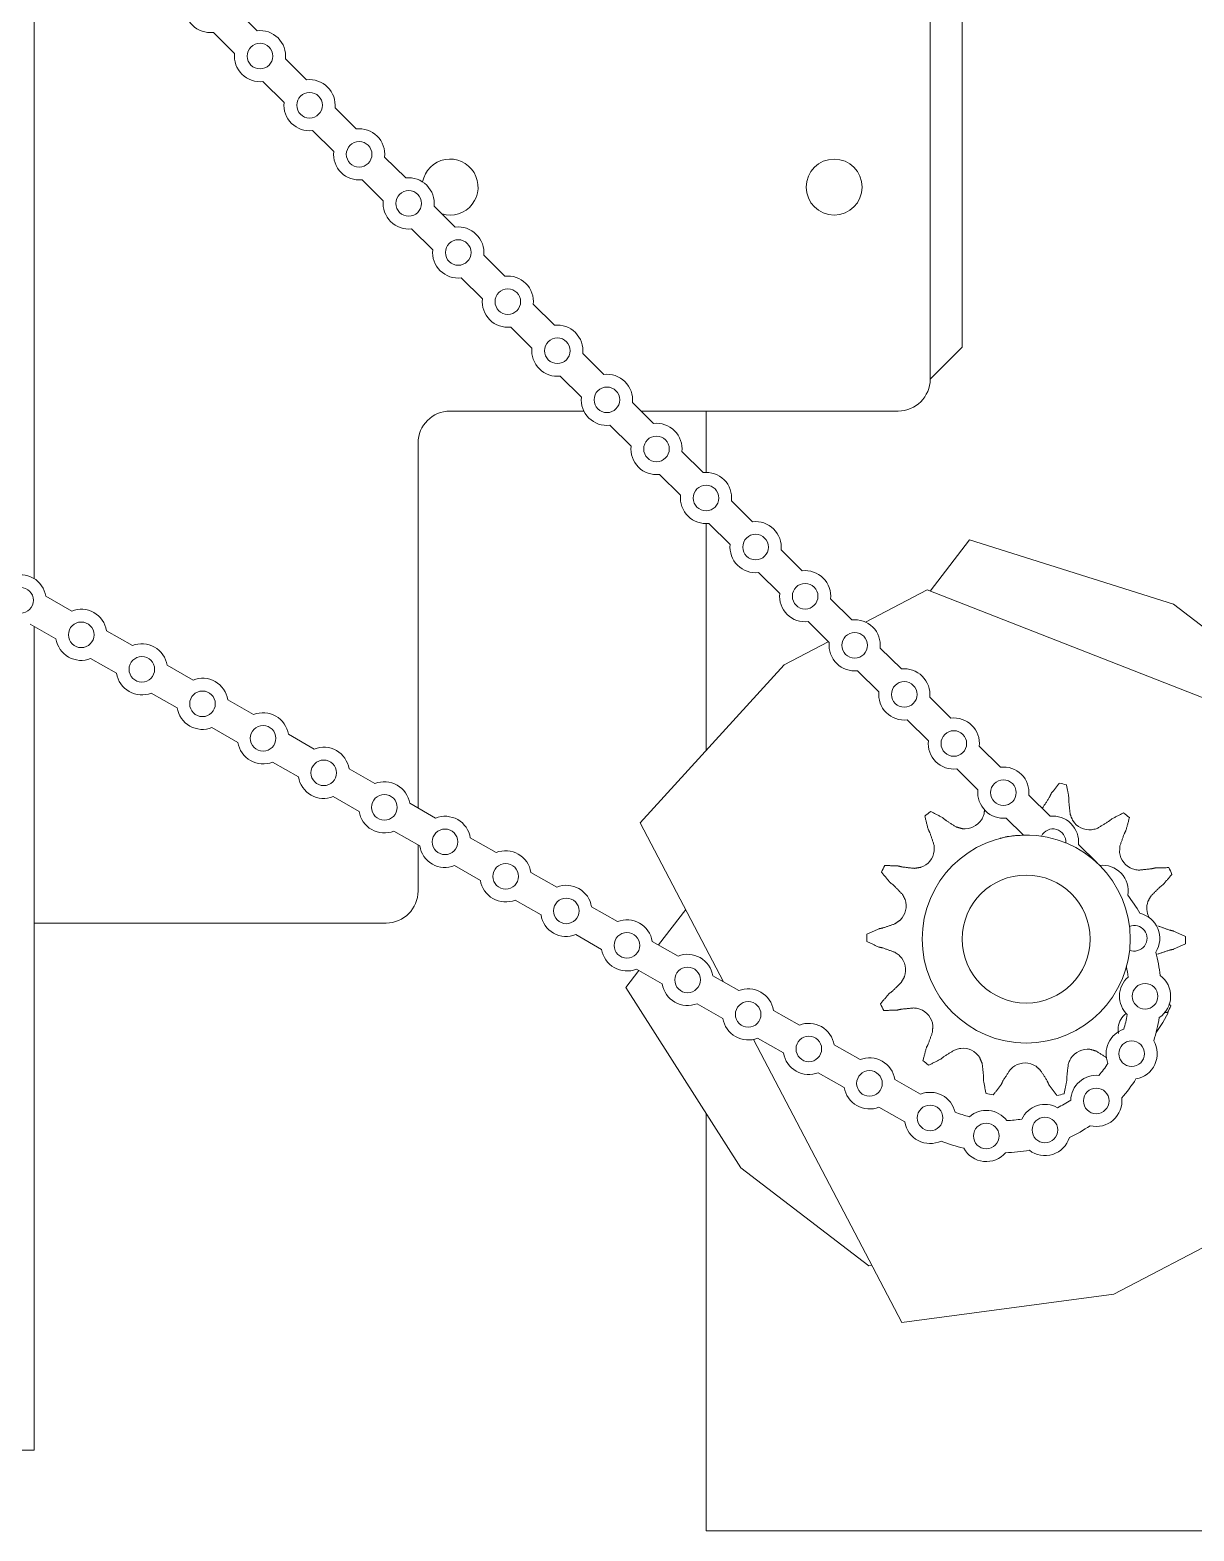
# Model space of a CAD drawing. Header units: inches. Extents: x 1.5 to 20.4, y 6.8 to 20.8.
# Drawn here: x 14.246 to 16.519, y 14.189 to 17.12 of the extents above; entities that cross this region are included whole.
import ezdxf

# ---------------------------------------------------------------- set-up
doc = ezdxf.new("R2010")
doc.units = ezdxf.units.IN
doc.header["$MEASUREMENT"] = 0

msp = doc.modelspace()

# ---------------------------------------------------------------- linework, layer by layer
at = {"color": 7, "linetype": 'Continuous', "lineweight": 15}
for p, q in [((16.004286, 18.56356), (16.004286, 16.43856)), ((16.066786, 16.50106), (16.066786, 18.501059)), ((16.066786, 16.50106), (16.066786, 18.501059)), ((14.254286, 16.049012), (14.254286, 17.462747)), ((14.689862, 17.119074), (14.648533, 17.160033)), ((14.645868, 17.074681), (14.604538, 17.11564)), ((14.786639, 17.023166), (14.745309, 17.064125)), ((14.742645, 16.978773), (14.701315, 17.019732)), ((14.883416, 16.927259), (14.842086, 16.968217)), ((14.839422, 16.882866), (14.798092, 16.923824)), ((14.980193, 16.831351), (14.938863, 16.87231)), ((14.936199, 16.786958), (14.894869, 16.827917)), ((15.07697, 16.735443), (15.03564, 16.776402)), ((15.032976, 16.69105), (14.991646, 16.732009)), ((15.173747, 16.639535), (15.132417, 16.680494)), ((15.129752, 16.595142), (15.088422, 16.636101)), ((15.270523, 16.543627), (15.229194, 16.584586)), ((15.226529, 16.499234), (15.185199, 16.540193)), ((15.3673, 16.44772), (15.32597, 16.488679)), ((16.004286, 16.43856), (16.066786, 16.50106)), ((16.004286, 16.43856), (16.066786, 16.50106)), ((15.323306, 16.403327), (15.281976, 16.444285)), ((15.464077, 16.351812), (15.422747, 16.392771)), ((15.328121, 16.37606), (15.066786, 16.37606)), ((15.941786, 16.37606), (15.43961, 16.37606)), ((15.566786, 16.37606), (15.566786, 16.256233)), ((15.420083, 16.307419), (15.378753, 16.348378)), ((15.004286, 16.31356), (15.004286, 15.600518)), ((15.560854, 16.255904), (15.519524, 16.296863)), ((15.51686, 16.211511), (15.47553, 16.25247)), ((15.657631, 16.159996), (15.616301, 16.200955)), ((15.566786, 16.156234), (15.566786, 15.713261)), ((15.613637, 16.115603), (15.572307, 16.156562)), ((15.754408, 16.064089), (15.713078, 16.105047)), ((16.080978, 16.124303), (16.004207, 16.024277)), ((16.479321, 15.998654), (16.080978, 16.124303)), ((15.710413, 16.019695), (15.669083, 16.060654)), ((14.27739, 16.01432), (14.327958, 15.985534)), ((15.851185, 15.968181), (15.809855, 16.00914)), ((15.99832, 16.026581), (15.878242, 15.963731)), ((16.646985, 15.772737), (15.99832, 16.026581)), ((16.729006, 15.807017), (16.479321, 15.998654)), ((14.24647, 15.960005), (14.297038, 15.931218)), ((14.254286, 15.37606), (14.254286, 15.955556)), ((15.80719, 15.923788), (15.76586, 15.964746)), ((14.395798, 15.946914), (14.446366, 15.918127)), ((15.805371, 15.92559), (15.719458, 15.880623)), ((14.364878, 15.892598), (14.415446, 15.863811)), ((15.947962, 15.872273), (15.906631, 15.913232)), ((14.514206, 15.879507), (14.564774, 15.85072)), ((15.719458, 15.880623), (15.437959, 15.57204)), ((15.903967, 15.82788), (15.862637, 15.868839)), ((14.483285, 15.825192), (14.533853, 15.796405)), ((14.632614, 15.812101), (14.683182, 15.783314)), ((16.044738, 15.776365), (16.003408, 15.817324)), ((14.601693, 15.757785), (14.652261, 15.728998)), ((14.751022, 15.744694), (14.80159, 15.715907)), ((16.000744, 15.731972), (15.959414, 15.772931)), ((16.141515, 15.680457), (16.100185, 15.721416)), ((14.720101, 15.690379), (14.770669, 15.661592)), ((14.869429, 15.677288), (14.919997, 15.648501)), ((16.097521, 15.636064), (16.056191, 15.677023)), ((14.838509, 15.622972), (14.889077, 15.594185)), ((14.987837, 15.609881), (15.038405, 15.581094)), ((16.238292, 15.58455), (16.196962, 15.625508)), ((15.437959, 15.57204), (15.60079, 15.260943)), ((16.186518, 15.547866), (16.152968, 15.581115)), ((14.956917, 15.555566), (15.007485, 15.526779)), ((15.106245, 15.542475), (15.156813, 15.513688)), ((15.004286, 15.5286), (15.004286, 15.43856)), ((16.330077, 15.493589), (16.293739, 15.529601)), ((15.075325, 15.488159), (15.125893, 15.459372)), ((15.224653, 15.475068), (15.275221, 15.446281)), ((15.193733, 15.420753), (15.2443, 15.391966)), ((15.343061, 15.407662), (15.393629, 15.378875)), ((15.526814, 15.402278), (15.473816, 15.333226)), ((14.409286, 15.37606), (14.254286, 15.37606)), ((14.254286, 15.37606), (14.254286, 14.346585)), ((14.941786, 15.37606), (14.409286, 15.37606)), ((15.312141, 15.353346), (15.362708, 15.324559)), ((15.461469, 15.340255), (15.512037, 15.311468)), ((15.435402, 15.283177), (15.410152, 15.250278)), ((15.430548, 15.285939), (15.481116, 15.257153)), ((15.410152, 15.250278), (15.634535, 14.897976)), ((15.579877, 15.272848), (15.630444, 15.244062)), ((15.548956, 15.218533), (15.599524, 15.189746)), ((15.698284, 15.205442), (15.748852, 15.176655)), ((15.659521, 15.148734), (15.948887, 14.595885)), ((15.667364, 15.151127), (15.717932, 15.12234)), ((15.816692, 15.138035), (15.86726, 15.109249)), ((15.785772, 15.08372), (15.83634, 15.054933)), ((15.9351, 15.070629), (15.985668, 15.041842)), ((15.90418, 15.016313), (15.954748, 14.987526)), ((15.566786, 15.004348), (15.566786, 14.188559)), ((15.634535, 14.897976), (15.88422, 14.706339)), ((16.362881, 14.651329), (16.641742, 14.797287)), ((15.88422, 14.706339), (15.890415, 14.707598)), ((15.948887, 14.595885), (16.362881, 14.651329)), ((14.254286, 14.346585), (14.214874, 14.346585)), ((15.566786, 14.188559), (17.35182, 14.188559))]:
    msp.add_line(p, q, dxfattribs=at)
at = {"color": 7, "linetype": 'Continuous', "lineweight": 15, "flags": 128}
msp.add_lwpolyline([(16.468885, 15.200337), (16.45858, 15.182091), (16.445557, 15.162446)], dxfattribs=at)
at = {"color": 7, "linetype": 'Continuous', "lineweight": 15}
for centre, radius in [((14.695589, 17.069403), 0.025), ((14.792366, 16.973495), 0.025), ((14.889142, 16.877588), 0.025), ((15.816786, 16.81356), 0.054688), ((15.816786, 16.81356), 0.054688), ((14.985919, 16.78168), 0.025), ((15.082696, 16.685772), 0.025), ((15.179473, 16.589864), 0.025), ((15.27625, 16.493956), 0.025), ((15.373027, 16.398049), 0.025), ((15.469803, 16.302141), 0.025), ((15.56658, 16.206233), 0.025), ((15.663357, 16.110325), 0.025), ((15.760134, 16.014418), 0.025), ((14.22801, 16.006473), 0.025), ((14.346418, 15.939066), 0.025), ((15.856911, 15.91851), 0.025), ((14.464826, 15.871659), 0.025), ((15.953688, 15.822602), 0.025), ((14.583234, 15.804253), 0.025), ((14.701641, 15.736846), 0.025), ((16.050465, 15.726694), 0.025), ((14.820049, 15.66944), 0.025), ((14.938457, 15.602033), 0.025), ((16.147241, 15.630786), 0.025), ((15.056865, 15.534627), 0.025), ((16.191786, 15.34481), 0.203125), ((15.175273, 15.46722), 0.025), ((16.191786, 15.34481), 0.125), ((16.191786, 15.34481), 0.125), ((15.293681, 15.399814), 0.025), ((15.412089, 15.332407), 0.025), ((15.530496, 15.265001), 0.025), ((16.423885, 15.233006), 0.025), ((15.648904, 15.197594), 0.025), ((15.767312, 15.130187), 0.025), ((16.397674, 15.120832), 0.025), ((15.88572, 15.062781), 0.025), ((16.32864, 15.028613), 0.025), ((16.004128, 14.995374), 0.025), ((16.113798, 14.960124), 0.025), ((16.228394, 14.971862), 0.025)]:
    msp.add_circle(centre, radius, dxfattribs=at)
for centre, radius, start, end in [((14.598812, 17.165311), 0.05, 173.940604, 276.576229), ((14.695589, 17.069403), 0.05, 353.940604, 96.576229), ((14.695589, 17.069403), 0.05, 173.940604, 276.576229), ((14.792366, 16.973495), 0.05, 353.940604, 96.576229), ((14.792366, 16.973495), 0.05, 173.940604, 276.576229), ((14.889142, 16.877588), 0.05, 353.940604, 96.576229), ((14.889142, 16.877588), 0.05, 173.940604, 276.576229), ((15.066786, 16.81356), 0.054688, 253.190677, 169.331979), ((15.066786, 16.81356), 0.054687, 253.190677, 169.331979), ((14.985919, 16.78168), 0.05, 353.940604, 96.576229), ((14.985919, 16.78168), 0.05, 173.940604, 276.576229), ((15.082696, 16.685772), 0.05, 353.940604, 96.576229), ((15.082696, 16.685772), 0.05, 173.940604, 276.576229), ((15.179473, 16.589864), 0.05, 353.940604, 96.576229), ((15.179473, 16.589864), 0.05, 173.940604, 276.576229), ((15.27625, 16.493956), 0.05, 353.940604, 96.576229), ((15.27625, 16.493956), 0.05, 173.940604, 276.576229), ((15.373027, 16.398049), 0.05, 353.940604, 96.576229), ((15.941786, 16.43856), 0.0625, 270, 0), ((15.373027, 16.398049), 0.05, 173.940604, 276.576229), ((15.066786, 16.31356), 0.0625, 90, 180), ((15.469803, 16.302141), 0.05, 353.940604, 96.576229), ((15.469803, 16.302141), 0.05, 173.940604, 276.576229), ((15.56658, 16.206233), 0.05, 353.940604, 96.576229), ((15.56658, 16.206233), 0.05, 173.940604, 276.576229), ((15.663357, 16.110325), 0.05, 353.940604, 96.576229), ((15.663357, 16.110325), 0.05, 173.940604, 276.576229), ((14.22801, 16.006473), 0.05, 9.030444, 111.66607), ((15.760134, 16.014418), 0.05, 353.940604, 96.576229), ((15.760134, 16.014418), 0.05, 173.940604, 276.576229), ((14.346418, 15.939066), 0.05, 9.030444, 111.66607), ((15.856911, 15.91851), 0.05, 353.940604, 96.576229), ((14.346418, 15.939066), 0.05, 189.030444, 291.66607), ((14.464826, 15.871659), 0.05, 9.030444, 111.66607), ((15.856911, 15.91851), 0.05, 173.940604, 276.576229), ((14.464826, 15.871659), 0.05, 189.030444, 291.66607), ((15.953688, 15.822602), 0.05, 353.940604, 96.576229), ((14.583234, 15.804253), 0.05, 9.030444, 111.66607), ((15.953688, 15.822602), 0.05, 173.940604, 276.576229), ((14.583234, 15.804253), 0.05, 189.030444, 291.66607), ((14.701641, 15.736846), 0.05, 9.030444, 111.66607), ((16.050465, 15.726694), 0.05, 353.940604, 96.576229), ((14.701641, 15.736846), 0.05, 189.030444, 291.66607), ((14.820049, 15.66944), 0.05, 9.030444, 111.66607), ((16.050465, 15.726694), 0.05, 173.940604, 276.576229), ((14.820049, 15.66944), 0.05, 189.030444, 291.66607), ((16.147241, 15.630786), 0.05, 353.940604, 96.576229), ((14.938457, 15.602033), 0.05, 9.030444, 111.66607), ((16.147241, 15.630786), 0.05, 173.940604, 276.576229), ((16.191786, 15.34481), 0.31133, 75.370016, 78.046056), ((14.938457, 15.602033), 0.05, 189.030444, 291.66607), ((15.056865, 15.534627), 0.05, 9.030444, 111.66607), ((16.191786, 15.34481), 0.31133, 126.798587, 129.474627), ((16.071844, 15.598784), 0.038816, 263.219643, 327.339285), ((16.244018, 15.534879), 0.05, 353.940604, 96.576229), ((16.315569, 15.596935), 0.038816, 211.791072, 275.910714), ((16.191786, 15.34481), 0.31133, 49.65573, 52.33177), ((16.244018, 15.534879), 0.025, 354.035526, 154.227259), ((15.056865, 15.534627), 0.05, 189.030444, 291.66607), ((15.175273, 15.46722), 0.05, 9.030444, 111.66607), ((15.973526, 15.521592), 0.038816, 288.933929, 353.053571), ((16.412703, 15.518259), 0.038816, 186.076786, 250.196428), ((16.191786, 15.34481), 0.31133, 152.512873, 155.188913), ((16.340795, 15.438971), 0.05, 350.061728, 96.576229), ((16.191786, 15.34481), 0.31133, 23.941444, 26.617484), ((15.175273, 15.46722), 0.05, 189.030444, 291.66607), ((14.941786, 15.43856), 0.0625, 270, 0), ((15.293681, 15.399814), 0.05, 9.030444, 111.66607), ((15.918437, 15.409386), 0.038816, 314.648215, 18.767857), ((16.143084, 15.239468), 0.312125, 29.906643, 37.70003), ((16.402863, 15.346267), 0.05, 327.151568, 77.544946), ((16.466083, 15.40523), 0.038816, 160.3625, 207.922455), ((15.293681, 15.399814), 0.05, 189.030444, 291.66607), ((15.412089, 15.332407), 0.05, 9.030444, 111.66607), ((16.402863, 15.346267), 0.025, 247.600013, 112.636641), ((16.191786, 15.34481), 0.31133, 178.227159, 180.903198), ((16.191786, 15.34481), 0.31133, 358.227159, 0.903198), ((15.412089, 15.332407), 0.05, 189.030444, 291.66607), ((15.530496, 15.265001), 0.05, 9.030444, 111.66607), ((15.917489, 15.284389), 0.038816, 340.3625, 44.482142), ((16.143084, 15.239468), 0.312125, 6.239977, 14.789871), ((16.143084, 15.239468), 0.249625, 7.13493, 11.758197), ((15.530496, 15.265001), 0.05, 189.030444, 291.66607), ((15.648904, 15.197594), 0.05, 9.030444, 111.66607), ((16.423885, 15.233006), 0.05, 131.465794, 225.897387), ((16.423885, 15.233006), 0.05, 303.484901, 53.87828), ((16.191786, 15.34481), 0.31133, 203.941444, 206.617484), ((15.648904, 15.197594), 0.05, 189.030444, 291.66607), ((15.970868, 15.17136), 0.038816, 6.076786, 70.196428), ((16.410045, 15.168027), 0.038816, 126.432647, 173.053571), ((16.143084, 15.239468), 0.249625, 343.468264, 350.22825), ((16.143084, 15.239468), 0.312125, 342.57331, 351.123204), ((16.191786, 15.34481), 0.31133, 332.512873, 335.188913), ((15.767312, 15.130187), 0.05, 9.030444, 111.66607), ((16.397674, 15.120832), 0.05, 107.799127, 202.23072), ((16.068003, 15.092684), 0.038816, 31.791072, 95.910714), ((16.311728, 15.090835), 0.038816, 83.219643, 147.339285), ((16.397674, 15.120832), 0.05, 279.818234, 30.211613), ((15.767312, 15.130187), 0.05, 189.030444, 291.66607), ((15.88572, 15.062781), 0.05, 9.030444, 111.66607), ((16.191786, 15.34481), 0.31133, 229.65573, 232.33177), ((16.189654, 15.063945), 0.038816, 57.505357, 121.625), ((16.143084, 15.239468), 0.249625, 319.801597, 326.561584), ((16.32864, 15.028613), 0.05, 84.13246, 178.564054), ((16.143084, 15.239468), 0.312125, 318.906643, 327.456537), ((15.88572, 15.062781), 0.05, 189.030444, 291.66607), ((16.004128, 14.995374), 0.05, 13.13246, 111.66607), ((16.191786, 15.34481), 0.31133, 255.370016, 258.046056), ((16.191786, 15.34481), 0.31133, 281.084301, 283.760341), ((16.228394, 14.971862), 0.05, 60.465794, 154.897387), ((16.143084, 15.239468), 0.249625, 296.13493, 302.894917), ((16.32864, 15.028613), 0.05, 256.151568, 6.544946), ((16.004128, 14.995374), 0.05, 189.030444, 295.544946), ((16.143084, 15.239468), 0.249625, 248.801597, 255.561584), ((16.113798, 14.960124), 0.05, 36.799127, 131.23072), ((16.143084, 15.239468), 0.249625, 272.468264, 279.22825), ((16.228394, 14.971862), 0.05, 232.484901, 342.87828), ((16.143084, 15.239468), 0.312125, 295.239977, 303.789871), ((16.143084, 15.239468), 0.312125, 247.906643, 256.456537), ((16.113798, 14.960124), 0.05, 208.818234, 319.211613), ((16.143084, 15.239468), 0.312125, 271.57331, 280.123204)]:
    msp.add_arc(centre, radius, start, end, dxfattribs=at)
for points in [[(16.236951, 15.621378), (16.240529, 15.628806)], [(16.240529, 15.628806), (16.25627, 15.649389)], [(16.27042, 15.646046), (16.275286, 15.620595)], [(16.109506, 15.58939), (16.110588, 15.598198)], [(16.223774, 15.600869), (16.236951, 15.621378)], [(16.275286, 15.620595), (16.275162, 15.612351)], [(16.275162, 15.612351), (16.277768, 15.588113)], [(16.000139, 15.559987), (15.993862, 15.585127)], [(16.005298, 15.594106), (16.02823, 15.582042)], [(16.02823, 15.582042), (16.034598, 15.576805)], [(16.034598, 15.576805), (16.055173, 15.56373)], [(16.277768, 15.588113), (16.282576, 15.576485)], [(16.331706, 15.561632), (16.352477, 15.574393)], [(16.352477, 15.574393), (16.358923, 15.579533)], [(16.358923, 15.579533), (16.382036, 15.591247)], [(16.393334, 15.582096), (16.386676, 15.557054)], [(16.003716, 15.552559), (16.000139, 15.559987)], [(16.011535, 15.529469), (16.003716, 15.552559)], [(16.055173, 15.56373), (16.067261, 15.56024)], [(16.382987, 15.54968), (16.374819, 15.526712)], [(16.386676, 15.557054), (16.382987, 15.54968)], [(16.374819, 15.526712), (16.374105, 15.51415)], [(15.9156, 15.488504), (15.941496, 15.487585)], [(15.941496, 15.487585), (15.949505, 15.485629)], [(15.949505, 15.485629), (15.973715, 15.482776)], [(15.973715, 15.482776), (15.986121, 15.484876)], [(16.411925, 15.479451), (16.436176, 15.481936)], [(16.436176, 15.481936), (16.444214, 15.483769)], [(16.444214, 15.483769), (16.470121, 15.484296)], [(15.925756, 15.455526), (15.909192, 15.475452)], [(15.932201, 15.450385), (15.925756, 15.455526)], [(16.459465, 15.451475), (16.452942, 15.446432)], [(16.476329, 15.471148), (16.459465, 15.451475)], [(15.949264, 15.432974), (15.932201, 15.450385)], [(16.435617, 15.429283), (16.429524, 15.418275)], [(16.452942, 15.446432), (16.435617, 15.429283)], [(15.880604, 15.354441), (15.904334, 15.364849)], [(15.904334, 15.364849), (15.912399, 15.366562)], [(15.912399, 15.366562), (15.93545, 15.374496)], [(15.93545, 15.374496), (15.945716, 15.381771)], [(16.448543, 15.370602), (16.47147, 15.362319)], [(15.904063, 15.329135), (15.880494, 15.339902)], [(16.47147, 15.362319), (16.479508, 15.360484)], [(16.502967, 15.335178), (16.479237, 15.32477)], [(16.479508, 15.360484), (16.503077, 15.349717)], [(15.912101, 15.3273), (15.904063, 15.329135)], [(15.935029, 15.319017), (15.912101, 15.3273)], [(16.471172, 15.323057), (16.448122, 15.315123)], [(16.479237, 15.32477), (16.471172, 15.323057)], [(15.930629, 15.243187), (15.947954, 15.260336)], [(15.947954, 15.260336), (15.954048, 15.271345)], [(15.907242, 15.218471), (15.924106, 15.238144)], [(15.924106, 15.238144), (15.930629, 15.243187)], [(16.470845, 15.218418), (16.474379, 15.214167)], [(15.939358, 15.20585), (15.913451, 15.205324)], [(15.947396, 15.207683), (15.939358, 15.20585)], [(15.971647, 15.210168), (15.947396, 15.207683)], [(16.467971, 15.201115), (16.461523, 15.201344)], [(16.000584, 15.139939), (16.008753, 15.162907)], [(16.008753, 15.162907), (16.009466, 15.175469)], [(15.990237, 15.107523), (15.996895, 15.132565)], [(15.996895, 15.132565), (16.000584, 15.139939)], [(16.328399, 15.125889), (16.31631, 15.129379)], [(16.024648, 15.110086), (16.001535, 15.098372)], [(16.031095, 15.115226), (16.024648, 15.110086)], [(16.051866, 15.127987), (16.031095, 15.115226)], [(16.105803, 15.101506), (16.100996, 15.113134)], [(16.108409, 15.077268), (16.105803, 15.101506)], [(16.274066, 15.100229), (16.271092, 15.076033)], [(16.348974, 15.112814), (16.328399, 15.125889)], [(16.108285, 15.069024), (16.108409, 15.077268)], [(16.159798, 15.08875), (16.146621, 15.068241)], [(16.219884, 15.088295), (16.210507, 15.096684)], [(16.232748, 15.067587), (16.219884, 15.088295)], [(16.271092, 15.076033), (16.271091, 15.067789)], [(16.113151, 15.043573), (16.108285, 15.069024)], [(16.143043, 15.060813), (16.127301, 15.04023)], [(16.146621, 15.068241), (16.143043, 15.060813)], [(16.236213, 15.060106), (16.232748, 15.067587)], [(16.25164, 15.039287), (16.236213, 15.060106)], [(16.271091, 15.067789), (16.265839, 15.042415)]]:
    msp.add_open_spline(points, degree=1, dxfattribs=at)
for points, knots in [([(16.104522, 15.577837), (16.106015, 15.580503), (16.108085, 15.584198), (16.109196, 15.588259), (16.109506, 15.58939)], [0, 0, 0, 0, 0.72147073, 1, 1, 1, 1]), ([(16.198229, 15.547729), (16.188354, 15.547602), (16.1693, 15.547358), (16.149786, 15.544278), (16.140563, 15.541313), (16.140081, 15.541158)], [0, 0, 0, 0, 0.50483614, 0.97410253, 1, 1, 1, 1]), ([(16.319566, 15.558325), (16.322581, 15.55882), (16.32676, 15.559505), (16.330628, 15.561169), (16.331706, 15.561632)], [0, 0, 0, 0, 0.721434121, 1, 1, 1, 1]), ([(16.012057, 15.516898), (16.012246, 15.519947), (16.012507, 15.524174), (16.011747, 15.528315), (16.011535, 15.529469)], [0, 0, 0, 0, 0.72143422, 1, 1, 1, 1]), ([(16.399553, 15.481738), (16.402484, 15.480876), (16.406547, 15.479681), (16.410753, 15.479501), (16.411925, 15.479451)], [0, 0, 0, 0, 0.72145949, 1, 1, 1, 1]), ([(15.95519, 15.421874), (15.954037, 15.424704), (15.952438, 15.428625), (15.949956, 15.432027), (15.949264, 15.432974)], [0, 0, 0, 0, 0.72146192, 1, 1, 1, 1]), ([(15.945183, 15.311588), (15.942916, 15.313636), (15.939774, 15.316476), (15.936062, 15.318463), (15.935029, 15.319017)], [0, 0, 0, 0, 0.72147985, 1, 1, 1, 1]), ([(15.984019, 15.207881), (15.981088, 15.208743), (15.977025, 15.209938), (15.972818, 15.210118), (15.971647, 15.210168)], [0, 0, 0, 0, 0.72146013, 1, 1, 1, 1]), ([(16.371514, 15.172721), (16.371325, 15.169672), (16.371064, 15.165445), (16.371825, 15.161304), (16.372037, 15.16015)], [0, 0, 0, 0, 0.72143259, 1, 1, 1, 1]), ([(16.064005, 15.131294), (16.060991, 15.130799), (16.056811, 15.130114), (16.052943, 15.128451), (16.051866, 15.127987)], [0, 0, 0, 0, 0.72143377, 1, 1, 1, 1]), ([(16.279049, 15.111782), (16.277556, 15.109116), (16.275487, 15.105421), (16.274375, 15.10136), (16.274066, 15.100229)], [0, 0, 0, 0, 0.7214762, 1, 1, 1, 1]), ([(16.169301, 15.096997), (16.166799, 15.095243), (16.163331, 15.092812), (16.160568, 15.089635), (16.159798, 15.08875)], [0, 0, 0, 0, 0.72147541, 1, 1, 1, 1])]:
    msp.add_open_spline(points, degree=3, knots=knots, dxfattribs=at)

doc.saveas('drawing.dxf')
